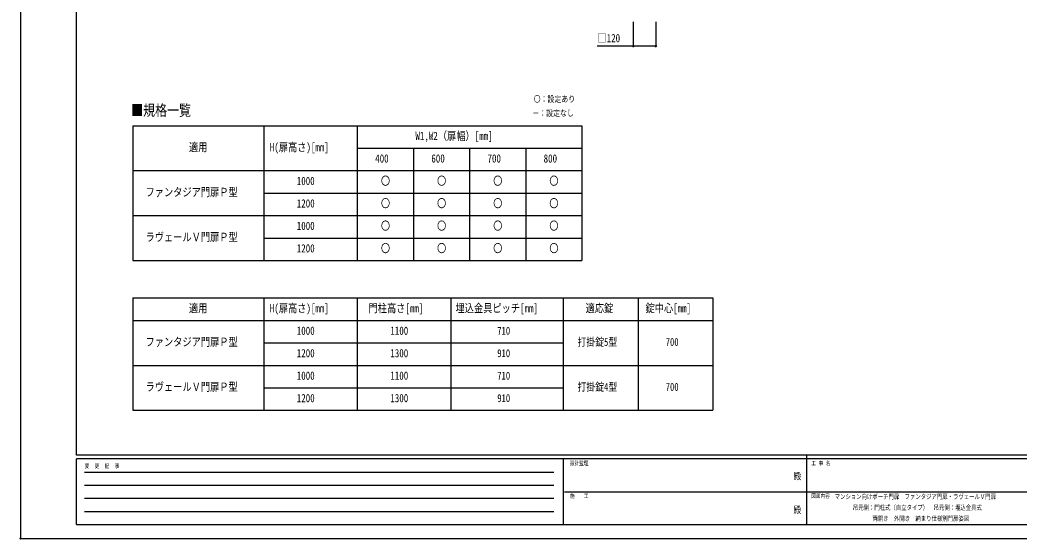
# Model space of a CAD drawing. Units: millimetres, scale not verified. Extents: x -4208 to 4205, y -2972 to 2970.
# Drawn here: x -4208 to 1131, y -2972 to -200 of the extents above; entities that cross this region are included whole.
import ezdxf
from ezdxf.enums import TextEntityAlignment as Align

# ---------------------------------------------------------------- set-up
doc = ezdxf.new("R2010")
doc.units = ezdxf.units.MM
doc.header["$LTSCALE"] = 10
doc.header["$PDMODE"] = 32
doc.header["$PDSIZE"] = 5
for name, color, linetype in [('0-1_USER1', 3, 'Continuous'), ('0-4_YKK_A1', 4, 'Continuous'), ('0-5_YKK_D', 6, 'Continuous'), ('0-6_YKK_ZWAK', 7, 'Continuous')]:
    doc.layers.add(name, color=color, linetype=linetype)
doc.styles.add('ＭＳ ゴシック', font='')
doc.styles.get('ＭＳ ゴシック').set_extended_font_data('MS Gothic')

msp = doc.modelspace()

# ---------------------------------------------------------------- linework, layer by layer
at = {"layer": '0-1_USER1'}
for p, q in [((-3604.98, -765), (-1204.98, -765)), ((-3604.98, -765), (-3604.98, -1485)), ((-2904.98, -765), (-2904.98, -1485)), ((-2404.98, -765), (-2404.98, -1485)), ((-1204.98, -765), (-1204.98, -1485)), ((-2404.98, -885), (-1204.98, -885)), ((-2104.98, -885), (-2104.98, -1485)), ((-1804.98, -885), (-1804.98, -1485)), ((-1504.98, -885), (-1504.98, -1485)), ((-3604.98, -1005), (-1204.98, -1005)), ((-2904.98, -1125), (-1204.98, -1125)), ((-3604.98, -1245), (-1204.98, -1245)), ((-2904.98, -1365), (-1204.98, -1365)), ((-3604.98, -1485), (-1204.98, -1485)), ((-3604.98, -1685), (-504.98, -1685)), ((-3604.98, -1685), (-3604.98, -2285)), ((-2904.98, -1685), (-2904.98, -2285)), ((-2404.98, -1685), (-2404.98, -2285)), ((-1904.98, -1685), (-1904.98, -2285)), ((-1304.98, -1685), (-1304.98, -2285)), ((-904.98, -1685), (-904.98, -2285)), ((-504.98, -1685), (-504.98, -2285)), ((-3604.98, -1805), (-504.98, -1805)), ((-2904.98, -1925), (-1304.98, -1925)), ((-3604.98, -2045), (-504.98, -2045)), ((-2904.98, -2165), (-1304.98, -2165)), ((-3604.98, -2285), (-504.98, -2285))]:
    msp.add_line(p, q, dxfattribs=at)
at = {"layer": '0-4_YKK_A1'}
msp.add_point((-4205, -2970), dxfattribs=at)
at = {"layer": '0-5_YKK_D'}
for p, q in [((-930.48, -210.17), (-930.48, -341.17)), ((-810.48, -210.17), (-810.48, -341.17))]:
    msp.add_line(p, q, dxfattribs=at)
msp.add_lwpolyline([(-810.48, -340.17), (-930.48, -340.17), (-1123.48, -340.17)], dxfattribs=at)
for centre in [(-930.48, -340.17), (-810.48, -340.17)]:
    msp.add_circle(centre, 4.25, dxfattribs=at)
at = {"layer": '0-6_YKK_ZWAK'}
for p, q in [((-3904.98, -2525), (-3904.98, 2775)), ((3895.02, -2525), (-3904.98, -2525)), ((-1304.98, -2545), (-3904.98, -2545)), ((-3904.98, -2895), (-3904.98, -2545)), ((-1304.98, -2545), (-1304.98, -2895)), ((-4.98, -2545), (-1304.98, -2545)), ((-4.98, -2525), (-4.98, -2895)), ((1295.02, -2545), (-4.98, -2545)), ((-3862.48, -2615), (-1354.98, -2615)), ((-3862.48, -2685), (-1354.98, -2685)), ((-1297.48, -2720), (-4.98, -2720)), ((-4.98, -2720), (1295.02, -2720)), ((-3862.48, -2755), (-1354.98, -2755)), ((-3862.48, -2825), (-1354.98, -2825)), ((-3904.98, -2895), (-1304.98, -2895)), ((-1304.98, -2895), (-4.98, -2895)), ((-4.98, -2895), (1295.02, -2895))]:
    msp.add_line(p, q, dxfattribs=at)
msp.add_lwpolyline([(-4205, -2970), (4205, -2970), (4205, 2970), (-4205, 2970)], close=True, dxfattribs=at)
msp.add_point((-4.98, -2895), dxfattribs=at)

# ---------------------------------------------------------------- texts
at = {"layer": '0-1_USER1', "style": 'ＭＳ ゴシック', "width": 0.8}
for s, height, p in [('〇：設定あり', 32.99, (-1462.63, -648.76)), ('■規格一覧', 58.65, (-3613.51, -729.42)), ('－：設定なし', 32.99, (-1469.83, -723.76)), ('W1,W2（扉幅）[mm]', 43.99, (-2094.58, -854.53)), ('適用', 43.99, (-3304.58, -915)), ('H(扉高さ)[mm]', 43.99, (-2872.58, -915)), ('400', 43.99, (-2309.38, -975)), ('600', 43.99, (-2009.38, -975)), ('700', 43.99, (-1709.38, -975)), ('800', 43.99, (-1409.38, -975)), ('1000', 43.99, (-2728.58, -1095)), ('〇', 43.99, (-2278.98, -1095)), ('〇', 43.99, (-1978.98, -1095)), ('〇', 43.99, (-1678.98, -1095)), ('〇', 43.99, (-1378.98, -1095)), ('ファンタジア門扉Ｐ型', 43.99, (-3536.58, -1155)), ('1200', 43.99, (-2728.58, -1215)), ('〇', 43.99, (-2278.98, -1215)), ('〇', 43.99, (-1978.98, -1215)), ('〇', 43.99, (-1678.98, -1215)), ('〇', 43.99, (-1378.98, -1215)), ('1000', 43.99, (-2728.58, -1335)), ('〇', 43.99, (-2278.98, -1335)), ('〇', 43.99, (-1978.98, -1335)), ('〇', 43.99, (-1678.98, -1335)), ('〇', 43.99, (-1378.98, -1335)), ('ラヴェールＶ門扉Ｐ型', 43.99, (-3536.58, -1395)), ('1200', 43.99, (-2728.58, -1455)), ('〇', 43.99, (-2278.98, -1455)), ('〇', 43.99, (-1978.98, -1455)), ('〇', 43.99, (-1678.98, -1455)), ('〇', 43.99, (-1378.98, -1455)), ('適用', 43.99, (-3304.58, -1775)), ('H(扉高さ)[mm]', 43.99, (-2872.58, -1775)), ('門柱高さ[mm]', 43.99, (-2345.38, -1775)), ('埋込金具ピッチ[mm]', 43.99, (-1880.18, -1775)), ('適応錠', 43.99, (-1184.98, -1775)), ('錠中心[mm]', 43.99, (-864.98, -1775)), ('1000', 43.99, (-2728.58, -1895)), ('1100', 43.99, (-2228.58, -1895)), ('710', 42.15, (-1657.1, -1893.74)), ('ファンタジア門扉Ｐ型', 43.99, (-3536.58, -1955)), ('打掛錠5型', 42.15, (-1228.16, -1953.74)), ('700', 42.15, (-757.1, -1953.74)), ('1200', 43.99, (-2728.58, -2015)), ('1300', 43.99, (-2228.58, -2015)), ('910', 42.15, (-1657.1, -2013.74)), ('1000', 43.99, (-2728.58, -2135)), ('1100', 43.99, (-2228.58, -2135)), ('710', 42.15, (-1657.1, -2133.74)), ('ラヴェールＶ門扉Ｐ型', 43.99, (-3536.58, -2195)), ('打掛錠4型', 42.15, (-1228.16, -2193.74)), ('700', 42.15, (-757.1, -2193.74)), ('1200', 43.99, (-2728.58, -2255)), ('1300', 43.99, (-2228.58, -2255)), ('910', 42.15, (-1657.1, -2253.74)), ('マンション向けポーチ門扉\u3000ファンタジア門扉・ラヴェールＶ門扉', 25.66, (145.69, -2766.67)), ('吊元側：門柱式（自立タイプ）\u3000吊元側：埋込金具式', 25.66, (242.75, -2825)), ('両開き\u3000外開き\u3000納まり仕様別門扉姿図', 25.66, (347.29, -2883.33))]:
    msp.add_text(s, height=height, dxfattribs=at).set_placement(p, align=Align.BOTTOM_LEFT)
at = {"layer": '0-5_YKK_D', "style": 'ＭＳ ゴシック', "width": 0.8}
msp.add_text('□120', height=43.99, dxfattribs=at).set_placement((-1121.88, -332.17), align=Align.BOTTOM_LEFT)
at = {"layer": '0-6_YKK_ZWAK', "style": 'ＭＳ ゴシック', "width": 0.8}
for s, height, p in [('設計監理', 21.99, (-1268.31, -2585)), ('工 事 名', 21.99, (21.27, -2585)), ('変  更  記  事', 21.99, (-3861.31, -2600)), ('殿', 36.66, (-73.67, -2665.83)), ('施\u3000\u3000工', 21.99, (-1268.31, -2760)), ('図面内容', 21.99, (21.27, -2760)), ('殿', 36.66, (-73.67, -2845.83))]:
    msp.add_text(s, height=height, dxfattribs=at).set_placement(p, align=Align.BOTTOM_LEFT)

doc.saveas('drawing.dxf')
